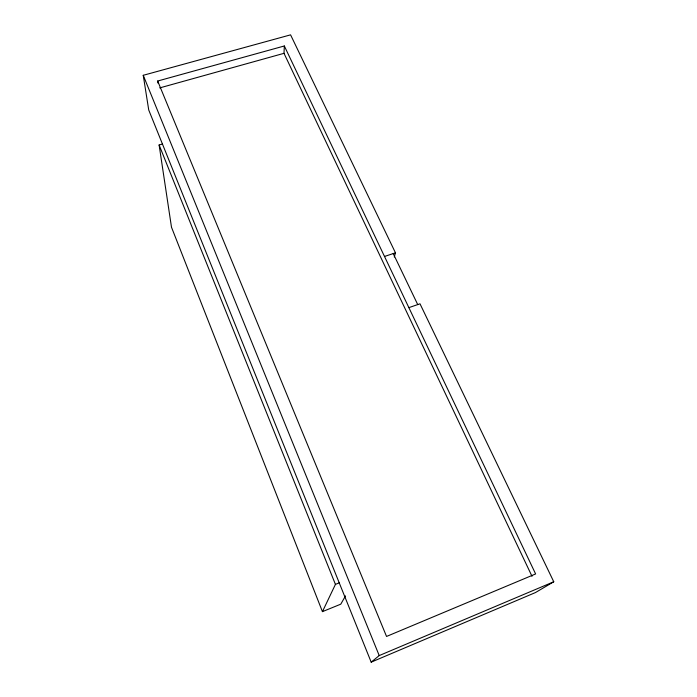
<?xml version="1.0" encoding="UTF-8"?>
<svg xmlns="http://www.w3.org/2000/svg" width="697" height="697" viewBox="0 0 697 697"><rect width="100%" height="100%" fill="white"/><g stroke="black" fill="none" stroke-linecap="round" stroke-linejoin="round"><path stroke-width="1.05" d="M532.011 576.314L284.001 53.321L284.332 45.976L157.679 81.026L157.958 83.074M394.284 257.019L395.469 252.828L290.579 34.85L143.242 75.302L148.731 109.987L371.187 662.15L535.453 592.563L553.758 581.768L419.995 303.796L408.869 307.638M162.453 144.07L159.116 144.985L171.488 227.213L322.432 611.644L335.431 584.391L339.239 582.858M345.503 595.9L340.781 604.168L322.432 611.644M371.187 662.15L379.22 655.581L553.758 581.768M384.509 256.461L395.469 252.828M159.709 87.909L284.001 53.321M393.23 253.569L417.721 304.58M284.332 45.976L535.618 573.953L386.539 636.448L157.679 81.026M143.242 75.302L379.22 655.581M159.116 144.985L335.431 584.391"/></g></svg>
